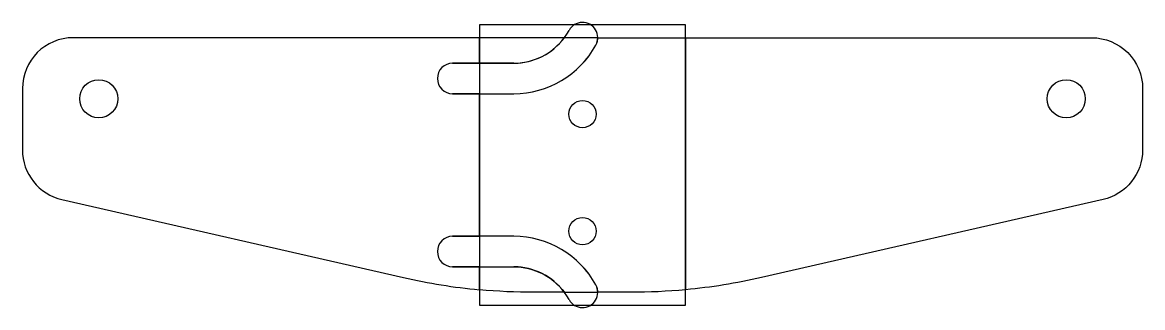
# Model space of a CAD drawing. Header units: millimetres. Extents: x -110 to 110, y -41 to 15.
import ezdxf

# ---------------------------------------------------------------- set-up
doc = ezdxf.new("R2010")
doc.units = ezdxf.units.MM
doc.layers.get('0').update_dxf_attribs({"linetype": 'CONTINUOUS'})

msp = doc.modelspace()

# ---------------------------------------------------------------- linework, layer by layer
for p, q in [((-20.25, 14.5), (-20.25, -40.5)), ((20.25, 14.5), (-20.25, 14.5)), ((20.25, -40.5), (20.25, 14.5)), ((-22.5, 12), (-100, 12)), ((-20.25, 12), (-22.5, 12)), ((-20.25, 7), (-20.25, 12)), ((-3.55, 12), (-20.25, 12)), ((-20.25, 12), (-20.25, 7)), ((3, 12), (-3.55, 12)), ((-25.5, 7), (-20.25, 7)), ((-13.5, 7), (-25.5, 7)), ((-20.25, 7), (-13.5, 7)), ((-110, 2), (-110, -10.03)), ((-20.25, 1), (-25.5, 1)), ((-25.5, 1), (-13.5, 1)), ((-20.25, -27), (-20.25, 1)), ((-102.23, -19.78), (-35.15, -35.11)), ((-25.5, -27), (-20.25, -27)), ((-13.5, -27), (-25.5, -27)), ((-25.5, -33), (-13.5, -33)), ((-20.25, -33), (-25.5, -33)), ((-20.25, -37.5), (-20.25, -33)), ((-3.55, -38), (3, -38)), ((-20.25, -40.5), (20.25, -40.5))]:
    msp.add_line(p, q)
for points in [[(20.25, -37.5, -0.023355), (9.52, -38), (3, -38, 0.125812), (2.63, -36.56, 0.274188), (-13.5, -27), (-20.25, -27), (-20.25, 1), (-13.5, 1, 0.274188), (2.63, 10.56, 0.125812), (3, 12), (20.25, 12)], [(35.15, -35.11, -0.032839), (20.25, -37.5), (20.25, 12), (22.5, 12), (100, 12, -0.414214), (110, 2), (110, -10.03, -0.349828), (102.23, -19.78)], [(-9.52, -38, -0.023355), (-20.25, -37.5), (-20.25, -33), (-13.5, -33, 0.000067), (-13.5, -33, -0.237376), (-3.55, -38)]]:
    msp.add_lwpolyline(points, format="xyb", close=True)
for centre, radius in [((-95, 0), 3.75), ((95, 0), 3.75), ((0, -3), 2.68), ((0, -26), 2.68)]:
    msp.add_circle(centre, radius)
for centre, radius, start, end in [((-13.5, 19.38), 12.38, 269.9847, 331.3167), ((0, 12), 3, -28.6833, 151.3167), ((-100, 2), 10, 90, 180), ((-13.5, 19.38), 12.38, 269.9847, 323.3987), ((-13.5, 19.38), 12.38, 269.9847, 323.3987), ((0, 12), 3, -28.6833, 0), ((-13.5, 19.38), 18.38, 269.9847, 331.3167), ((-25.5, 4), 3, 90, 270), ((-25.5, 4), 3, 90, 270), ((-13.5, 4), 3, 89.9847, 90), ((-13.5, 4), 3, 89.9847, 90), ((-100, -10.03), 10, 180, 257.125), ((-25.5, -30), 3, 90, 270), ((-25.5, -30), 3, 90, 270), ((-13.5, -45.38), 18.38, 28.6833, 90.0153), ((-13.5, -30), 3, 270, 270.0153), ((-13.5, -45.38), 12.38, 36.6013, 90.0153), ((-13.5, -45.38), 12.38, 28.6833, 90.0153), ((-9.52, 77), 115, 257.125, 264.6485), ((0, -38), 3, -151.3167, 28.6833), ((0, -38), 3, 0, 28.6833)]:
    msp.add_arc(centre, radius, start, end)

doc.saveas('drawing.dxf')
